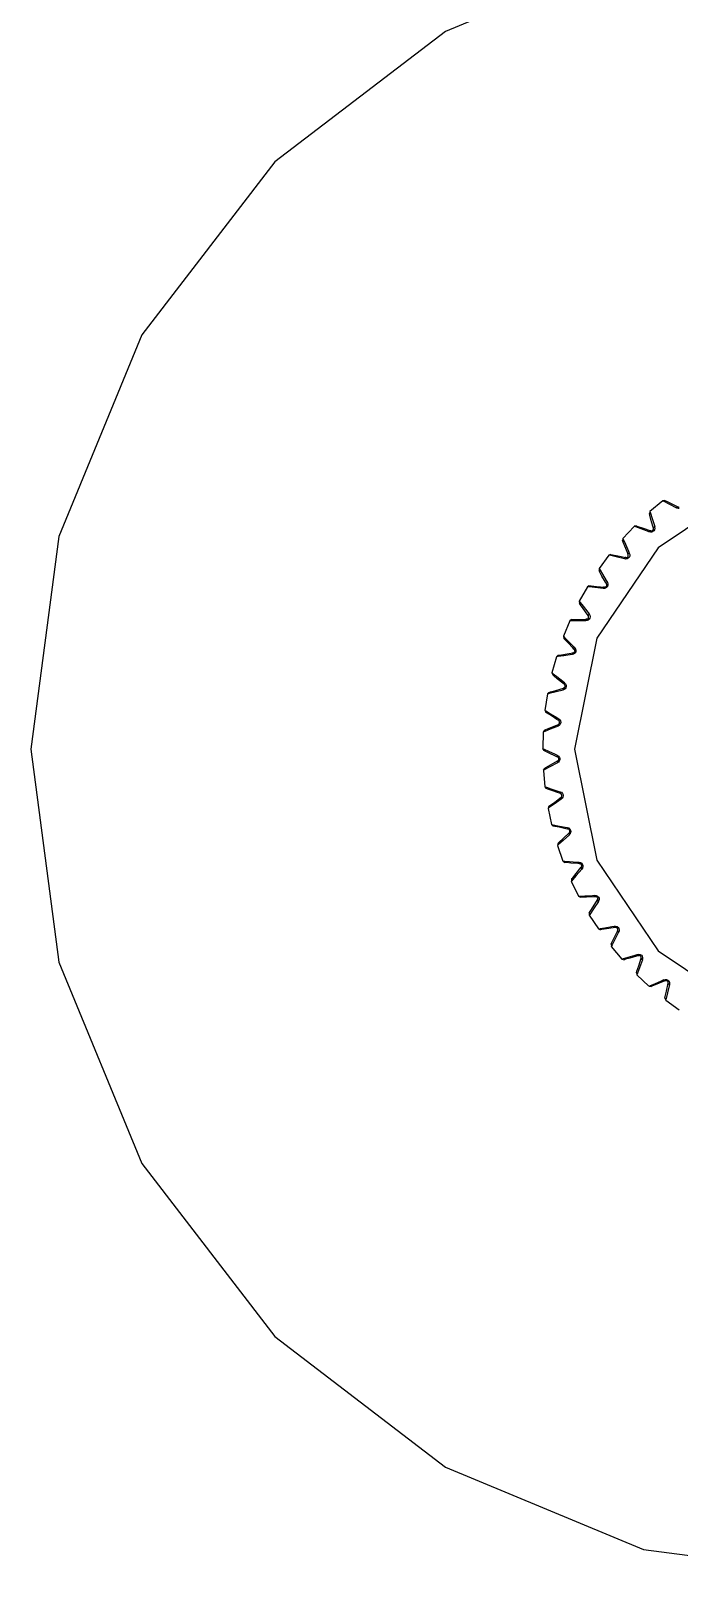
# Model space of a CAD drawing. Extents: x -1 to 1284, y 105 to 936.
# Drawn here: x 319.54 to 325.4, y 217.42 to 231.42 of the extents above; entities that cross this region are included whole.
import ezdxf

# ---------------------------------------------------------------- set-up
doc = ezdxf.new("R2010")
doc.units = 0

msp = doc.modelspace()

# ---------------------------------------------------------------- linework, layer by layer
for p, q in [((325.07812, 232.157379), (323.285005, 231.412183)), ((323.285005, 231.412183), (321.743092, 230.231895)), ((321.743092, 230.231895), (320.539818, 228.666995)), ((320.539818, 228.666995), (319.786212, 226.84248)), ((326.031567, 227.292613), (325.211039, 226.740298)), ((325.252, 227.165), (325.136933, 227.068731)), ((325.256937, 227.162619), (325.251645, 227.165397)), ((325.272, 227.168), (325.251892, 227.165883)), ((325.265933, 227.157989), (325.256937, 227.162619)), ((325.31197, 227.134414), (325.265933, 227.157989)), ((325.272, 227.168), (325.285758, 227.161333)), ((325.285758, 227.161333), (325.329759, 227.140139)), ((325.381, 227.099), (325.31197, 227.134414)), ((325.329759, 227.140139), (325.395825, 227.108323)), ((325.377479, 227.10161), (325.374833, 227.099229)), ((325.380125, 227.103727), (325.377479, 227.10161)), ((325.382771, 227.105579), (325.380125, 227.103727)), ((325.391, 227.09545), (325.380946, 227.099048)), ((325.385417, 227.106902), (325.382771, 227.105579)), ((325.388063, 227.10796), (325.385417, 227.106902)), ((325.390708, 227.108489), (325.388063, 227.10796)), ((325.393354, 227.108529), (325.390708, 227.108489)), ((325.402377, 227.094656), (325.391, 227.09545)), ((325.396, 227.108), (325.393354, 227.108529)), ((325.396, 227.108), (325.400762, 227.106413)), ((325.137, 227.069), (325.131179, 227.049606)), ((325.134927, 227.03575), (325.131223, 227.049508)), ((325.145775, 226.996867), (325.134927, 227.03575)), ((325.137, 227.069), (325.141498, 227.054527)), ((325.141498, 227.054527), (325.153933, 227.013655)), ((325.162708, 226.935944), (325.145775, 226.996867)), ((325.153933, 227.013655), (325.173512, 226.949657)), ((325.173512, 226.949657), (325.179598, 226.929761)), ((319.786212, 226.84248), (319.53501, 224.917)), ((324.891, 226.825), (324.88756, 226.80505)), ((324.893169, 226.791908), (324.887613, 226.805084)), ((324.891, 226.825), (324.897085, 226.811162)), ((324.994, 226.934), (324.891395, 226.824563)), ((324.897085, 226.811162), (324.914283, 226.772089)), ((324.999137, 226.932218), (324.993316, 226.934334)), ((325.013, 226.939), (324.993421, 226.934343)), ((325.008662, 226.928699), (324.999137, 226.932218)), ((325.057213, 226.910839), (325.008662, 226.928699)), ((325.013, 226.939), (325.027552, 226.934052)), ((325.027552, 226.934052), (325.073801, 226.91831)), ((325.13, 226.884), (325.057213, 226.910839)), ((325.073801, 226.91831), (325.143228, 226.894682)), ((325.125479, 226.885811), (325.122833, 226.883165)), ((325.128125, 226.888192), (325.125479, 226.885811)), ((325.130771, 226.890309), (325.128125, 226.888192)), ((325.133417, 226.891897), (325.130771, 226.890309)), ((325.141165, 226.881502), (325.130846, 226.883883)), ((325.136063, 226.893219), (325.133417, 226.891897)), ((325.138708, 226.894013), (325.136063, 226.893219)), ((325.141354, 226.894254), (325.138708, 226.894013)), ((325.152542, 226.882031), (325.141165, 226.881502)), ((325.144, 226.894), (325.141354, 226.894254)), ((325.144, 226.894), (325.149027, 226.892942)), ((325.149027, 226.892942), (325.154583, 226.893471)), ((325.163125, 226.885947), (325.152542, 226.882031)), ((325.154583, 226.893471), (325.15961, 226.895587)), ((325.15961, 226.895587), (325.163315, 226.898445)), ((325.168, 226.917), (325.162708, 226.935944)), ((325.172121, 226.893117), (325.163125, 226.885947)), ((325.163315, 226.899239), (325.16596, 226.903022)), ((325.163315, 226.898445), (325.163315, 226.899239)), ((325.16596, 226.904345), (325.168606, 226.909743)), ((325.16596, 226.903022), (325.16596, 226.904345)), ((325.167815, 226.918588), (325.168, 226.92)), ((325.168, 226.917), (325.167815, 226.918588)), ((325.168, 226.924), (325.170646, 226.925588)), ((325.168, 226.922), (325.168, 226.924)), ((325.168, 226.92), (325.168, 226.922)), ((325.168606, 226.909743), (325.168712, 226.910801)), ((325.168712, 226.910801), (325.168712, 226.916966)), ((325.170646, 226.925588), (325.173292, 226.927175)), ((325.178735, 226.903674), (325.172121, 226.893117)), ((325.173292, 226.927175), (325.175937, 226.928763)), ((325.175937, 226.928763), (325.178583, 226.930085)), ((325.181646, 226.917062), (325.178735, 226.903674)), ((325.179, 226.93), (325.181646, 226.917062)), ((325.211039, 226.740298), (324.65711, 225.920858)), ((324.765, 226.673), (324.676312, 226.551993)), ((324.784, 226.68), (324.76495, 226.673015)), ((324.771375, 226.672094), (324.765554, 226.673417)), ((324.781164, 226.669713), (324.771375, 226.672094)), ((324.831514, 226.657859), (324.781164, 226.669713)), ((324.784, 226.68), (324.799081, 226.676851)), ((324.799081, 226.676851), (324.846891, 226.666797)), ((324.846891, 226.666797), (324.918673, 226.651716)), ((324.908515, 226.754613), (324.893169, 226.791908)), ((324.932592, 226.696177), (324.908515, 226.754613)), ((324.914283, 226.772089), (324.94143, 226.710917)), ((324.94, 226.678), (324.932592, 226.696177)), ((324.94014, 226.671526), (324.937494, 226.677585)), ((324.937521, 226.659514), (324.940167, 226.663615)), ((324.94, 226.684), (324.942646, 226.685852)), ((324.94, 226.683), (324.94, 226.684)), ((324.940132, 226.680588), (324.94, 226.683)), ((324.94, 226.679), (324.940132, 226.680588)), ((324.94, 226.678), (324.94, 226.679)), ((324.940167, 226.670468), (324.94014, 226.671526)), ((324.940167, 226.664938), (324.940167, 226.670468)), ((324.940167, 226.663615), (324.940167, 226.664938)), ((324.94143, 226.710917), (324.949896, 226.69192)), ((324.942646, 226.685852), (324.945292, 226.687704)), ((324.945292, 226.687704), (324.947937, 226.689556)), ((324.947937, 226.689556), (324.950583, 226.691144)), ((324.95344, 226.664727), (324.948148, 226.653456)), ((324.95, 226.691), (324.95344, 226.678353)), ((324.95344, 226.678353), (324.95344, 226.664727)), ((324.682569, 226.519405), (324.67569, 226.53184)), ((324.677, 226.552), (324.684673, 226.539009)), ((324.677, 226.552), (324.677, 226.531786)), ((324.684673, 226.539009), (324.706633, 226.502303)), ((324.907, 226.64), (324.831514, 226.657859)), ((324.903125, 226.645187), (324.903, 226.642)), ((324.903, 226.642), (324.903, 226.64)), ((324.905771, 226.647304), (324.903125, 226.645187)), ((324.908417, 226.649156), (324.905771, 226.647304)), ((324.918779, 226.638004), (324.908196, 226.639062)), ((324.911063, 226.650479), (324.908417, 226.649156)), ((324.913708, 226.651537), (324.911063, 226.650479)), ((324.916354, 226.652066), (324.913708, 226.651537)), ((324.919, 226.652), (324.916354, 226.652066)), ((324.929892, 226.640121), (324.918779, 226.638004)), ((324.919, 226.652), (324.924027, 226.651735)), ((324.924027, 226.651735), (324.929319, 226.652794)), ((324.929319, 226.652794), (324.934081, 226.65544)), ((324.939946, 226.645254), (324.929892, 226.640121)), ((324.934081, 226.65544), (324.937521, 226.65872)), ((324.937521, 226.65872), (324.937521, 226.659514)), ((324.948148, 226.653456), (324.939946, 226.645254)), ((324.57, 226.387), (324.496578, 226.25619)), ((324.588, 226.396), (324.570008, 226.386766)), ((324.576464, 226.386399), (324.570379, 226.387192)), ((324.586519, 226.38534), (324.576464, 226.386399)), ((324.637901, 226.379625), (324.586519, 226.38534)), ((324.588, 226.396), (324.603346, 226.394677)), ((324.603346, 226.394677), (324.652029, 226.39047)), ((324.652029, 226.39047), (324.72508, 226.384147)), ((324.702413, 226.484242), (324.682569, 226.519405)), ((324.733475, 226.429145), (324.702413, 226.484242)), ((324.706633, 226.502303), (324.74095, 226.444847)), ((324.714417, 226.380701), (324.711771, 226.378584)), ((324.717063, 226.382288), (324.714417, 226.380701)), ((324.719708, 226.383346), (324.717063, 226.382288)), ((324.722354, 226.383876), (324.719708, 226.383346)), ((324.725, 226.384), (324.722354, 226.383876)), ((324.725, 226.384), (324.730027, 226.384243)), ((324.730027, 226.384243), (324.735319, 226.386095)), ((324.743, 226.412), (324.733475, 226.429145)), ((324.735319, 226.386095), (324.739817, 226.389297)), ((324.74465, 226.380275), (324.73539, 226.373977)), ((324.739817, 226.389297), (324.742727, 226.392948)), ((324.74095, 226.444847), (324.751533, 226.426987)), ((324.74532, 226.40631), (324.742674, 226.41213)), ((324.742727, 226.393742), (324.745373, 226.398081)), ((324.742727, 226.392948), (324.742727, 226.393742)), ((324.742947, 226.415587), (324.743, 226.417)), ((324.743, 226.414), (324.742947, 226.415587)), ((324.743, 226.421), (324.745646, 226.423117)), ((324.743, 226.419), (324.743, 226.421)), ((324.743, 226.417), (324.743, 226.419)), ((324.743, 226.412), (324.743, 226.414)), ((324.751794, 226.389376), (324.74465, 226.380275)), ((324.745505, 226.405251), (324.74532, 226.40631)), ((324.745373, 226.399669), (324.745505, 226.405251)), ((324.745373, 226.398081), (324.745373, 226.399669)), ((324.745646, 226.423117), (324.748292, 226.425233)), ((324.748292, 226.425233), (324.750937, 226.427085)), ((324.751, 226.427), (324.755762, 226.414856)), ((324.755762, 226.401203), (324.751794, 226.389376)), ((324.755762, 226.414856), (324.755762, 226.401203)), ((324.497, 226.256), (324.50626, 226.244041)), ((324.497, 226.256), (324.499646, 226.235839)), ((324.50626, 226.244041), (324.532454, 226.21024)), ((324.715, 226.371), (324.637901, 226.379625)), ((324.711771, 226.378584), (324.712, 226.376)), ((324.712, 226.376), (324.712, 226.374)), ((324.712, 226.374), (324.712, 226.371)), ((324.724542, 226.370644), (324.713958, 226.370451)), ((324.73539, 226.373977), (324.724542, 226.370644)), ((324.507081, 226.224319), (324.498614, 226.235829)), ((324.530893, 226.191802), (324.507081, 226.224319)), ((324.568358, 226.140849), (324.530893, 226.191802)), ((324.532454, 226.21024), (324.573438, 226.157337)), ((324.58, 226.125), (324.568358, 226.140849)), ((324.573438, 226.157337), (324.586138, 226.140906)), ((324.575054, 226.098175), (324.579023, 226.101879)), ((324.581801, 226.119368), (324.578891, 226.124898)), ((324.579023, 226.101879), (324.581669, 226.105874)), ((324.58, 226.134), (324.582646, 226.136117)), ((324.58, 226.132), (324.58, 226.134)), ((324.580185, 226.129852), (324.58, 226.132)), ((324.58, 226.128), (324.580185, 226.129852)), ((324.58, 226.126), (324.58, 226.128)), ((324.58, 226.125), (324.58, 226.126)), ((324.581669, 226.111166), (324.581801, 226.112754)), ((324.581669, 226.106668), (324.581669, 226.111166)), ((324.581669, 226.105874), (324.581669, 226.106668)), ((324.581801, 226.11831), (324.581801, 226.119368)), ((324.581801, 226.112754), (324.581801, 226.11831)), ((324.582646, 226.136117), (324.585292, 226.138233)), ((324.585292, 226.138233), (324.587937, 226.14035)), ((324.586, 226.141), (324.59235, 226.129517)), ((324.59235, 226.1038), (324.586529, 226.093931)), ((324.59235, 226.129517), (324.594996, 226.116023)), ((324.594996, 226.116023), (324.59235, 226.1038)), ((324.411, 226.079), (324.35385, 225.94029)), ((324.417406, 226.078571), (324.411321, 226.078505)), ((324.428, 226.09), (324.411331, 226.078676)), ((324.427725, 226.078677), (324.417406, 226.078571)), ((324.479424, 226.079206), (324.427725, 226.078677)), ((324.428, 226.09), (324.443346, 226.090529)), ((324.443346, 226.090529), (324.492188, 226.092117)), ((324.557, 226.08), (324.479424, 226.079206)), ((324.492188, 226.092117), (324.565477, 226.094762)), ((324.557063, 226.092619), (324.557, 226.091)), ((324.557, 226.091), (324.557, 226.089)), ((324.557, 226.089), (324.557, 226.086)), ((324.557, 226.086), (324.557, 226.083)), ((324.557, 226.083), (324.557, 226.08)), ((324.559708, 226.093942), (324.557063, 226.092619)), ((324.567744, 226.081945), (324.55716, 226.080358)), ((324.562354, 226.094735), (324.559708, 226.093942)), ((324.565, 226.095), (324.562354, 226.094735)), ((324.565, 226.095), (324.570027, 226.095794)), ((324.578062, 226.086549), (324.567744, 226.081945)), ((324.570027, 226.095794), (324.575054, 226.098175)), ((324.586529, 226.093931), (324.578062, 226.086549)), ((324.354, 225.94), (324.364583, 225.929231)), ((324.354, 225.94), (324.357969, 225.920156)), ((324.367519, 225.909781), (324.357729, 225.920179)), ((324.364583, 225.929231), (324.394613, 225.898828)), ((324.395168, 225.88038), (324.367519, 225.909781)), ((324.394613, 225.898828), (324.441683, 225.851248)), ((324.438506, 225.834314), (324.395168, 225.88038)), ((324.452, 225.82), (324.438506, 225.834314)), ((324.441683, 225.851248), (324.456235, 225.836458)), ((324.451947, 225.824852), (324.452, 225.827)), ((324.452, 225.823), (324.451947, 225.824852)), ((324.452, 225.832), (324.454646, 225.834381)), ((324.452, 225.829), (324.452, 225.832)), ((324.452, 225.827), (324.452, 225.829)), ((324.452, 225.821), (324.452, 225.823)), ((324.452, 225.82), (324.452, 225.821)), ((324.65711, 225.920858), (324.45265, 224.917)), ((324.456584, 225.815485), (324.453144, 225.820644)), ((324.454646, 225.834381), (324.457292, 225.836763)), ((324.456, 225.837), (324.463673, 225.826364)), ((324.463673, 225.826364), (324.467377, 225.813214)), ((324.29, 225.754), (324.250022, 225.609413)), ((324.305, 225.767), (324.289654, 225.753744)), ((324.295755, 225.754876), (324.28967, 225.754082)), ((324.30581, 225.756199), (324.295755, 225.754876)), ((324.305, 225.767), (324.320081, 225.769381)), ((324.357086, 225.762946), (324.30581, 225.756199)), ((324.320081, 225.769381), (324.368341, 225.776948)), ((324.434, 225.773), (324.357086, 225.762946)), ((324.368341, 225.776948), (324.44081, 225.788299)), ((324.445417, 225.776093), (324.435098, 225.773341)), ((324.438354, 225.788471), (324.435708, 225.787413)), ((324.435708, 225.787413), (324.436, 225.785)), ((324.436, 225.776), (324.435947, 225.772984)), ((324.436, 225.785), (324.436, 225.784)), ((324.436, 225.784), (324.436, 225.781)), ((324.436, 225.781), (324.436, 225.779)), ((324.436, 225.779), (324.436, 225.776)), ((324.441, 225.789), (324.438354, 225.788471)), ((324.441, 225.789), (324.445762, 225.790323)), ((324.455206, 225.781914), (324.445417, 225.776093)), ((324.445762, 225.790323), (324.45026, 225.793286)), ((324.45026, 225.793286), (324.453965, 225.797467)), ((324.453965, 225.797467), (324.45661, 225.801726)), ((324.462615, 225.790248), (324.455206, 225.781914)), ((324.456584, 225.814426), (324.456584, 225.815485)), ((324.456584, 225.808976), (324.456584, 225.814426)), ((324.45661, 225.807389), (324.456584, 225.808976)), ((324.45661, 225.802785), (324.45661, 225.807389)), ((324.45661, 225.801726), (324.45661, 225.802785)), ((324.467377, 225.800779), (324.462615, 225.790248)), ((324.467377, 225.813214), (324.467377, 225.800779)), ((324.25, 225.61), (324.261906, 225.600607)), ((324.25, 225.61), (324.25635, 225.590765)), ((324.267359, 225.580952), (324.256511, 225.590106)), ((324.261906, 225.600607), (324.295376, 225.574043)), ((324.298368, 225.555102), (324.267359, 225.580952)), ((324.295376, 225.574043), (324.347816, 225.532485)), ((324.346919, 225.514594), (324.298368, 225.555102)), ((324.209, 225.417), (324.186775, 225.268648)), ((324.214983, 225.418207), (324.209162, 225.41662)), ((324.223, 225.432), (324.209506, 225.416998)), ((324.224773, 225.420853), (324.214983, 225.418207)), ((324.223, 225.432), (324.237817, 225.43618)), ((324.274858, 225.433738), (324.224773, 225.420853)), ((324.237817, 225.43618), (324.284833, 225.449515)), ((324.35, 225.453), (324.274858, 225.433738)), ((324.284833, 225.449515), (324.355371, 225.469518)), ((324.362, 225.502), (324.346919, 225.514594)), ((324.347816, 225.532485), (324.36422, 225.519573)), ((324.359238, 225.45714), (324.349448, 225.453172)), ((324.352, 225.462), (324.351735, 225.459354)), ((324.351735, 225.459354), (324.351788, 225.456497)), ((324.351788, 225.456497), (324.352, 225.453)), ((324.352354, 225.469206), (324.352, 225.468)), ((324.352, 225.468), (324.352, 225.466)), ((324.352, 225.466), (324.352, 225.464)), ((324.352, 225.464), (324.352, 225.462)), ((324.355, 225.47), (324.352354, 225.469206)), ((324.355, 225.47), (324.359762, 225.472117)), ((324.368233, 225.464099), (324.359238, 225.45714)), ((324.359762, 225.472117), (324.363996, 225.475609)), ((324.362, 225.517), (324.364646, 225.519646)), ((324.362, 225.514), (324.362, 225.517)), ((324.362, 225.511), (324.362, 225.514)), ((324.362106, 225.509117), (324.362, 225.511)), ((324.362, 225.507), (324.362106, 225.509117)), ((324.362, 225.505), (324.362, 225.507)), ((324.362, 225.504), (324.362, 225.505)), ((324.362, 225.502), (324.362, 225.504)), ((324.367171, 225.498019), (324.363202, 225.502729)), ((324.363996, 225.475609), (324.367171, 225.480186)), ((324.364, 225.519), (324.372731, 225.509343)), ((324.367171, 225.497226), (324.367171, 225.498019)), ((324.369817, 225.49196), (324.367171, 225.497226)), ((324.367171, 225.480186), (324.369817, 225.484658)), ((324.374583, 225.47328), (324.368233, 225.464099)), ((324.370055, 225.490373), (324.369817, 225.49196)), ((324.369817, 225.484658), (324.369975, 225.485716)), ((324.369975, 225.485716), (324.370055, 225.490373)), ((324.372731, 225.509343), (324.378023, 225.496749)), ((324.378023, 225.484287), (324.374583, 225.47328)), ((324.378023, 225.496749), (324.378023, 225.484287)), ((324.187, 225.269), (324.199965, 225.261089)), ((324.187, 225.269), (324.195467, 225.250664)), ((324.199965, 225.261089), (324.236398, 225.238758)), ((324.207601, 225.242982), (324.195695, 225.250734)), ((324.241494, 225.221048), (324.207601, 225.242982)), ((324.305, 225.126), (324.232716, 225.097822)), ((324.236398, 225.238758), (324.293468, 225.203823)), ((324.240319, 225.113818), (324.307947, 225.142173)), ((324.294596, 225.186689), (324.241494, 225.221048)), ((324.293468, 225.203823), (324.311195, 225.192975)), ((324.311, 225.176), (324.294596, 225.186689)), ((324.305, 225.137), (324.304762, 225.134619)), ((324.304762, 225.134619), (324.304815, 225.131973)), ((324.304815, 225.131973), (324.305, 225.129)), ((324.314175, 225.13114), (324.304915, 225.126008)), ((324.305354, 225.141206), (324.305, 225.14)), ((324.305, 225.14), (324.305, 225.139)), ((324.305, 225.139), (324.305, 225.137)), ((324.305, 225.129), (324.305, 225.126)), ((324.308, 225.142), (324.305354, 225.141206)), ((324.308, 225.142), (324.312233, 225.144646)), ((324.310841, 225.182117), (324.311026, 225.184498)), ((324.311, 225.18), (324.310841, 225.182117)), ((324.311, 225.193), (324.32079, 225.18448)), ((324.311, 225.19), (324.311, 225.193)), ((324.311, 225.187), (324.311, 225.19)), ((324.311026, 225.184498), (324.311, 225.187)), ((324.311, 225.178), (324.311, 225.18)), ((324.311, 225.177), (324.311, 225.178)), ((324.311, 225.176), (324.311, 225.177)), ((324.31599, 225.171184), (324.311492, 225.175364)), ((324.312233, 225.144646), (324.315937, 225.148615)), ((324.322377, 225.139131), (324.314175, 225.13114)), ((324.315937, 225.148615), (324.318583, 225.153509)), ((324.31599, 225.17039), (324.31599, 225.171184)), ((324.318636, 225.165389), (324.31599, 225.17039)), ((324.318583, 225.158113), (324.318636, 225.159171)), ((324.318583, 225.153509), (324.318583, 225.158113)), ((324.318636, 225.163802), (324.318636, 225.165389)), ((324.318636, 225.159171), (324.318636, 225.163802)), ((324.32079, 225.18448), (324.327669, 225.172627)), ((324.327669, 225.149), (324.322377, 225.139131)), ((324.327669, 225.172627), (324.330315, 225.160324)), ((324.330315, 225.160324), (324.327669, 225.149)), ((324.17, 225.073), (324.165767, 224.923042)), ((324.181, 225.089), (324.169358, 225.072464)), ((324.17501, 225.075279), (324.169454, 225.073163)), ((324.184535, 225.078984), (324.17501, 225.075279)), ((324.181, 225.089), (324.195288, 225.094927)), ((324.232716, 225.097822), (324.184535, 225.078984)), ((324.195288, 225.094927), (324.240319, 225.113818)), ((319.53501, 224.917), (319.786212, 222.99152)), ((324.165, 224.923), (324.178758, 224.916703)), ((324.165, 224.923), (324.175583, 224.905829)), ((324.18914, 224.899007), (324.17644, 224.905251)), ((324.178758, 224.916703), (324.217626, 224.898923)), ((324.225414, 224.881333), (324.18914, 224.899007)), ((324.217626, 224.898923), (324.27848, 224.871121)), ((324.282273, 224.853625), (324.225414, 224.881333)), ((324.27848, 224.871121), (324.29753, 224.862495)), ((324.3, 224.845), (324.282273, 224.853625)), ((324.298, 224.862), (324.308848, 224.85475)), ((324.299894, 224.853381), (324.300132, 224.856027)), ((324.3, 224.851), (324.299894, 224.853381)), ((324.3, 224.859), (324.3, 224.862)), ((324.300132, 224.856027), (324.3, 224.859)), ((324.3, 224.849), (324.3, 224.851)), ((324.3, 224.847), (324.3, 224.849)), ((324.3, 224.846), (324.3, 224.847)), ((324.3, 224.845), (324.3, 224.846)), ((324.307535, 224.841686), (324.302508, 224.845285)), ((324.307535, 224.840892), (324.307535, 224.841686)), ((324.31071, 224.836236), (324.307535, 224.840892)), ((324.308848, 224.85475), (324.31705, 224.843797)), ((324.31705, 224.843797), (324.32049, 224.831838)), ((324.45265, 224.917), (324.65711, 223.913142)), ((324.181, 224.744), (324.171475, 224.726194)), ((324.177101, 224.728997), (324.17181, 224.726113)), ((324.172, 224.726), (324.185758, 224.576627)), ((324.186097, 224.733812), (324.177101, 224.728997)), ((324.181, 224.744), (324.194229, 224.75162)), ((324.231658, 224.758313), (324.186097, 224.733812)), ((324.194229, 224.75162), (324.236668, 224.775803)), ((324.3, 224.795), (324.231658, 224.758313)), ((324.236668, 224.775803), (324.30038, 224.812106)), ((324.309377, 224.800987), (324.300646, 224.794769)), ((324.301, 224.812), (324.304969, 224.815069)), ((324.301, 224.812), (324.301, 224.811)), ((324.301, 224.811), (324.301, 224.81)), ((324.301, 224.81), (324.301, 224.808)), ((324.301, 224.808), (324.301, 224.806)), ((324.301, 224.806), (324.301053, 224.803619)), ((324.301053, 224.803619), (324.301, 224.801)), ((324.301, 224.801), (324.301, 224.798)), ((324.301, 224.798), (324.301, 224.795)), ((324.304969, 224.815069), (324.308144, 224.819461)), ((324.308144, 224.819461), (324.31079, 224.824621)), ((324.316521, 224.809904), (324.309377, 224.800987)), ((324.31071, 224.834913), (324.31071, 224.836236)), ((324.31071, 224.830362), (324.31071, 224.834913)), ((324.31079, 224.829304), (324.31071, 224.830362)), ((324.31079, 224.824621), (324.31079, 224.829304)), ((324.32049, 224.820355), (324.316521, 224.809904)), ((324.32049, 224.831838), (324.32049, 224.820355)), ((324.185, 224.577), (324.199288, 224.572396)), ((324.185, 224.577), (324.1977, 224.561257)), ((324.211583, 224.556269), (324.19809, 224.560926)), ((324.199288, 224.572396), (324.240007, 224.559432)), ((324.24971, 224.543093), (324.211583, 224.556269)), ((324.270579, 224.421341), (324.228299, 224.391533)), ((324.235435, 224.410155), (324.274673, 224.439277)), ((324.240007, 224.559432), (324.303771, 224.539165)), ((324.309479, 224.522429), (324.24971, 224.543093)), ((324.334, 224.466), (324.270579, 224.421341)), ((324.274673, 224.439277), (324.333543, 224.482997)), ((324.303771, 224.539165), (324.323615, 224.532867)), ((324.328, 224.516), (324.309479, 224.522429)), ((324.324, 224.533), (324.335642, 224.527126)), ((324.325354, 224.516794), (324.326, 224.518)), ((324.328, 224.516), (324.325354, 224.516794)), ((324.325921, 224.526646), (324.326106, 224.529503)), ((324.326, 224.524), (324.325921, 224.526646)), ((324.326106, 224.529503), (324.326, 224.533)), ((324.326, 224.522), (324.326, 224.524)), ((324.326, 224.52), (324.326, 224.522)), ((324.326, 224.518), (324.326, 224.52)), ((324.332577, 224.513136), (324.32702, 224.516099)), ((324.332577, 224.512342), (324.332577, 224.513136)), ((324.336281, 224.508082), (324.332577, 224.512342)), ((324.333, 224.479), (324.332974, 224.476883)), ((324.332974, 224.476883), (324.333, 224.474)), ((324.333, 224.483), (324.336704, 224.486519)), ((324.333, 224.483), (324.333, 224.482)), ((324.333, 224.482), (324.333, 224.481)), ((324.333, 224.481), (324.333, 224.479)), ((324.333, 224.474), (324.333, 224.472)), ((324.333, 224.472), (324.333, 224.469)), ((324.333, 224.469), (324.335646, 224.466301)), ((324.341727, 224.47376), (324.33379, 224.466537)), ((324.335642, 224.527126), (324.345167, 224.517231)), ((324.336281, 224.50676), (324.336281, 224.508082)), ((324.338927, 224.502394), (324.336281, 224.50676)), ((324.336704, 224.486519), (324.33935, 224.491281)), ((324.339138, 224.501336), (324.338927, 224.502394)), ((324.33935, 224.496626), (324.339138, 224.501336)), ((324.33935, 224.491281), (324.33935, 224.496626)), ((324.347548, 224.48347), (324.341727, 224.47376)), ((324.345167, 224.517231), (324.350194, 224.505774)), ((324.350194, 224.494318), (324.347548, 224.48347)), ((324.350194, 224.505774), (324.350194, 224.494318)), ((324.215, 224.382), (324.246776, 224.235387)), ((324.220097, 224.385659), (324.21507, 224.38214)), ((324.223, 224.401), (324.215592, 224.382162)), ((324.228299, 224.391533), (324.220097, 224.385659)), ((324.223, 224.401), (324.235435, 224.410155)), ((324.247, 224.236), (324.261817, 224.233169)), ((324.247, 224.236), (324.261552, 224.221898)), ((324.275377, 224.218929), (324.261354, 224.221919)), ((324.261817, 224.233169), (324.303806, 224.225205)), ((324.314852, 224.210436), (324.275377, 224.218929)), ((324.303806, 224.225205), (324.369555, 224.21277)), ((324.376685, 224.197127), (324.314852, 224.210436)), ((324.408, 224.144), (324.3504, 224.09202)), ((324.35154, 224.110222), (324.404721, 224.160718)), ((324.369555, 224.21277), (324.389928, 224.208907)), ((324.396, 224.193), (324.376685, 224.197127)), ((324.39, 224.209), (324.402171, 224.204555)), ((324.390708, 224.194587), (324.391, 224.196)), ((324.393354, 224.193529), (324.390708, 224.194587)), ((324.390868, 224.205858), (324.391, 224.208874)), ((324.391, 224.203), (324.390868, 224.205858)), ((324.391, 224.2), (324.391, 224.203)), ((324.391, 224.198), (324.391, 224.2)), ((324.391, 224.196), (324.391, 224.198)), ((324.396, 224.193), (324.393354, 224.193529)), ((324.404206, 224.190951), (324.398385, 224.193332)), ((324.402171, 224.204555), (324.412754, 224.195877)), ((324.404206, 224.190422), (324.404206, 224.190951)), ((324.408175, 224.186612), (324.404206, 224.190422)), ((324.405, 224.158), (324.404841, 224.156148)), ((324.404841, 224.156148), (324.405079, 224.154031)), ((324.405, 224.161), (324.408175, 224.164942)), ((324.405, 224.161), (324.405, 224.159)), ((324.405, 224.159), (324.405, 224.158)), ((324.405079, 224.154031), (324.405, 224.151)), ((324.405, 224.151), (324.405, 224.149)), ((324.405, 224.149), (324.407646, 224.146354)), ((324.414342, 224.152326), (324.407462, 224.144204)), ((324.407646, 224.146354), (324.410292, 224.143973)), ((324.408175, 224.185289), (324.408175, 224.186612)), ((324.410821, 224.181135), (324.408175, 224.185289)), ((324.408175, 224.164942), (324.410821, 224.169996)), ((324.410821, 224.180076), (324.410821, 224.181135)), ((324.410821, 224.175446), (324.410821, 224.180076)), ((324.410821, 224.169996), (324.410821, 224.175446)), ((324.412754, 224.195877), (324.419104, 224.185082)), ((324.419104, 224.162671), (324.414342, 224.152326)), ((324.419104, 224.185082), (324.42175, 224.173784)), ((324.42175, 224.173784), (324.419104, 224.162671)), ((324.304389, 224.05051), (324.299891, 224.046435)), ((324.305, 224.066), (324.299973, 224.046421)), ((324.3, 224.046), (324.349212, 223.904284)), ((324.312062, 224.057336), (324.304389, 224.05051)), ((324.305, 224.066), (324.316113, 224.076583)), ((324.3504, 224.09202), (324.312062, 224.057336)), ((324.316113, 224.076583), (324.35154, 224.110222)), ((324.35, 223.905), (324.365081, 223.903942)), ((324.35, 223.905), (324.36614, 223.89275)), ((324.365081, 223.903942), (324.407706, 223.901084)), ((324.380234, 223.891271), (324.365946, 223.892594)), ((324.420424, 223.887594), (324.380234, 223.891271)), ((324.407706, 223.901084), (324.474486, 223.896666)), ((324.483421, 223.881852), (324.420424, 223.887594)), ((324.474486, 223.896666), (324.495124, 223.895343)), ((324.503, 223.88), (324.483421, 223.881852)), ((324.495, 223.895), (324.5077, 223.89209)), ((324.497, 223.892), (324.496762, 223.895016)), ((324.497, 223.889), (324.497, 223.892)), ((324.497, 223.886), (324.497, 223.889)), ((324.497, 223.884), (324.497, 223.886)), ((324.497, 223.883), (324.497, 223.884)), ((324.497708, 223.881323), (324.497, 223.883)), ((324.500354, 223.880529), (324.497708, 223.881323)), ((324.503, 223.88), (324.500354, 223.880529)), ((324.511423, 223.878078), (324.505337, 223.879665)), ((324.5077, 223.89209), (324.519077, 223.884734)), ((324.511423, 223.877548), (324.511423, 223.878078)), ((324.515921, 223.874268), (324.511423, 223.877548)), ((324.515921, 223.873209), (324.515921, 223.874268)), ((324.518566, 223.869346), (324.515921, 223.873209)), ((324.518566, 223.868553), (324.518566, 223.869346)), ((324.521212, 223.864028), (324.518566, 223.868553)), ((324.519077, 223.884734), (324.526485, 223.874786)), ((324.521292, 223.858551), (324.521212, 223.864028)), ((324.526485, 223.874786), (324.529925, 223.863832)), ((324.529925, 223.863832), (324.529872, 223.85264)), ((324.65711, 223.913142), (325.211039, 223.093702)), ((324.425, 223.723), (324.490934, 223.588251)), ((324.428, 223.743), (324.425354, 223.722945)), ((324.429587, 223.727701), (324.425618, 223.723097)), ((324.428, 223.743), (324.43779, 223.754853)), ((324.436201, 223.735401), (324.429587, 223.727701)), ((324.470094, 223.774456), (324.436201, 223.735401)), ((324.43779, 223.754853), (324.468905, 223.792517)), ((324.468905, 223.792517), (324.515603, 223.849053)), ((324.521, 223.833), (324.470094, 223.774456)), ((324.516, 223.849), (324.518646, 223.853286)), ((324.516, 223.849), (324.516, 223.848)), ((324.516, 223.848), (324.516, 223.846)), ((324.516, 223.846), (324.516079, 223.844148)), ((324.516079, 223.844148), (324.516, 223.842)), ((324.516, 223.842), (324.516, 223.84)), ((324.516, 223.84), (324.516, 223.838)), ((324.516, 223.838), (324.518646, 223.835619)), ((324.518646, 223.853286), (324.521292, 223.858551)), ((324.518646, 223.835619), (324.521292, 223.833237)), ((324.526433, 223.841819), (324.520612, 223.832929)), ((324.529872, 223.85264), (324.526433, 223.841819)), ((324.491, 223.588), (324.506081, 223.588794)), ((324.491, 223.588), (324.508463, 223.577787)), ((324.506081, 223.588794), (324.548758, 223.591175)), ((324.548758, 223.591175), (324.615566, 223.594853)), ((324.626421, 223.581471), (324.563212, 223.579619)), ((324.615566, 223.594853), (324.636468, 223.595911)), ((324.646, 223.582), (324.626421, 223.581471)), ((324.635417, 223.585918), (324.636, 223.588)), ((324.638063, 223.584331), (324.635417, 223.585918)), ((324.636, 223.593), (324.636, 223.596)), ((324.636, 223.591), (324.636, 223.593)), ((324.636, 223.588), (324.636, 223.591)), ((324.637, 223.596), (324.649965, 223.594677)), ((324.640708, 223.583008), (324.638063, 223.584331)), ((324.643354, 223.582214), (324.640708, 223.583008)), ((324.646, 223.582), (324.643354, 223.582214)), ((324.655327, 223.581099), (324.649242, 223.581892)), ((324.649965, 223.594677), (324.662135, 223.58875)), ((324.655327, 223.580834), (324.655327, 223.581099)), ((324.66009, 223.578135), (324.655327, 223.580834)), ((324.662135, 223.58875), (324.670867, 223.579781)), ((324.670867, 223.579781), (324.675629, 223.56933)), ((324.522863, 223.578296), (324.508576, 223.577767)), ((324.563212, 223.579619), (324.522863, 223.578296)), ((324.588, 223.437), (324.596202, 223.449938)), ((324.596202, 223.449938), (324.62266, 223.491076)), ((324.626529, 223.473749), (324.597584, 223.430892)), ((324.62266, 223.491076), (324.662189, 223.552829)), ((324.67, 223.538), (324.626529, 223.473749)), ((324.66009, 223.577077), (324.66009, 223.578135)), ((324.663, 223.573558), (324.66009, 223.577077)), ((324.662841, 223.550412), (324.662, 223.548)), ((324.662, 223.548), (324.662, 223.546)), ((324.662, 223.546), (324.662, 223.544)), ((324.662, 223.544), (324.664646, 223.541883)), ((324.663, 223.552), (324.662841, 223.550412)), ((324.663, 223.572764), (324.663, 223.573558)), ((324.665646, 223.568452), (324.663, 223.572764)), ((324.663, 223.553), (324.665646, 223.557577)), ((324.663, 223.553), (324.663, 223.552)), ((324.664646, 223.541883), (324.667292, 223.539767)), ((324.665646, 223.563001), (324.665646, 223.568452)), ((324.665646, 223.557577), (324.665646, 223.563001)), ((324.667292, 223.539767), (324.669937, 223.53765)), ((324.672983, 223.547052), (324.668221, 223.537527)), ((324.675629, 223.558218), (324.672983, 223.547052)), ((324.675629, 223.56933), (324.675629, 223.558218)), ((324.588, 223.437), (324.587788, 223.416786)), ((324.588, 223.417), (324.669703, 223.29118)), ((324.591763, 223.422451), (324.588323, 223.417398)), ((324.597584, 223.430892), (324.591763, 223.422451)), ((324.684817, 223.293646), (324.726885, 223.301081)), ((324.726885, 223.301081), (324.792767, 223.312775)), ((324.804685, 223.301037), (324.742164, 223.291538)), ((324.792767, 223.312775), (324.813139, 223.316426)), ((324.824, 223.304), (324.804685, 223.301037)), ((324.810771, 223.309048), (324.811, 223.311)), ((324.813417, 223.307196), (324.810771, 223.309048)), ((324.811, 223.314), (324.811, 223.317)), ((324.811, 223.311), (324.811, 223.314)), ((324.813, 223.317), (324.825965, 223.317209)), ((324.816063, 223.305609), (324.813417, 223.307196)), ((324.818708, 223.30455), (324.816063, 223.305609)), ((324.821354, 223.304021), (324.818708, 223.30455)), ((324.824, 223.304), (324.821354, 223.304021)), ((324.825965, 223.317209), (324.838929, 223.312817)), ((324.833073, 223.303731), (324.826723, 223.303823)), ((324.833073, 223.303511), (324.833073, 223.303731)), ((324.8381, 223.301395), (324.833073, 223.303511)), ((324.8381, 223.300601), (324.8381, 223.301395)), ((324.841539, 223.297452), (324.8381, 223.300601)), ((324.838929, 223.312817), (324.848719, 223.304959)), ((324.848719, 223.304959), (324.854804, 223.295169)), ((324.67, 223.291), (324.684817, 223.293646)), ((324.67, 223.291), (324.688521, 223.282957)), ((324.702265, 223.285479), (324.688242, 223.283363)), ((324.742164, 223.291538), (324.702265, 223.285479)), ((324.785, 223.153), (324.791615, 223.166838)), ((324.791615, 223.166838), (324.812781, 223.210851)), ((324.817572, 223.193976), (324.794024, 223.147941)), ((324.812781, 223.210851), (324.844584, 223.276923)), ((324.853, 223.263), (324.817572, 223.193976)), ((324.841539, 223.296659), (324.841539, 223.297452)), ((324.844185, 223.29261), (324.841539, 223.296659)), ((324.844, 223.277), (324.846646, 223.281815)), ((324.844, 223.277), (324.844, 223.275)), ((324.844, 223.275), (324.844026, 223.273413)), ((324.844026, 223.273413), (324.844, 223.272)), ((324.844, 223.272), (324.844, 223.27)), ((324.844, 223.27), (324.846646, 223.268148)), ((324.846831, 223.287292), (324.844185, 223.29261)), ((324.846646, 223.281815), (324.846831, 223.287292)), ((324.846646, 223.268148), (324.849292, 223.266296)), ((324.849292, 223.266296), (324.851937, 223.264444)), ((324.851937, 223.264444), (324.854583, 223.262592)), ((324.85745, 223.272944), (324.853746, 223.26289)), ((324.854804, 223.295169), (324.85745, 223.284295)), ((324.85745, 223.284295), (324.85745, 223.272944)), ((324.785, 223.153), (324.787646, 223.132892)), ((324.789262, 223.138866), (324.786616, 223.133442)), ((324.787, 223.133), (324.883255, 223.017946)), ((324.794024, 223.147941), (324.789262, 223.138866)), ((324.883, 223.018), (324.897552, 223.022392)), ((324.897552, 223.022392), (324.93843, 223.034854)), ((324.955043, 223.026775), (324.916149, 223.015954)), ((324.93843, 223.034854), (325.002406, 223.054407)), ((325.01595, 223.043735), (324.955043, 223.026775)), ((325.002406, 223.054407), (325.02225, 223.060492)), ((325.035, 223.049), (325.01595, 223.043735)), ((325.016479, 223.057562), (325.016, 223.06)), ((325.019125, 223.055181), (325.016479, 223.057562)), ((325.021771, 223.053064), (325.019125, 223.055181)), ((325.024417, 223.051212), (325.021771, 223.053064)), ((325.022, 223.06), (325.034965, 223.061852)), ((325.027063, 223.049889), (325.024417, 223.051212)), ((325.029708, 223.049095), (325.027063, 223.049889)), ((325.032354, 223.048831), (325.029708, 223.049095)), ((325.035, 223.049), (325.032354, 223.048831)), ((325.034637, 222.955799), (325.058185, 223.025223)), ((325.040802, 223.049963), (325.034717, 223.049434)), ((325.034965, 223.061852), (325.048458, 223.059047)), ((325.040802, 223.049871), (325.040802, 223.049963)), ((325.046094, 223.048283), (325.040802, 223.049871)), ((325.04874, 223.047754), (325.046094, 223.048283)), ((325.048458, 223.059047), (325.059042, 223.052406)), ((325.052444, 223.045055), (325.04874, 223.047754)), ((325.052444, 223.044262), (325.052444, 223.045055)), ((325.055354, 223.040531), (325.052444, 223.044262)), ((325.058, 223.035425), (325.055354, 223.040531)), ((325.058, 223.025), (325.057762, 223.023413)), ((325.057762, 223.023413), (325.058, 223.021825)), ((325.058, 223.029974), (325.058, 223.035425)), ((325.058, 223.025), (325.058, 223.029974)), ((325.058, 223.021825), (325.058, 223.02)), ((325.058, 223.02), (325.058, 223.018)), ((325.059042, 223.052406), (325.066185, 223.043411)), ((325.066185, 223.043411), (325.070154, 223.032933)), ((325.070154, 223.021583), (325.067508, 223.011184)), ((325.070154, 223.032933), (325.070154, 223.021583)), ((325.211039, 223.093702), (326.031567, 222.541387)), ((319.786212, 222.99152), (320.539818, 221.167005)), ((324.883, 223.018), (324.902315, 223.012259)), ((324.916149, 223.015954), (324.902391, 223.012117)), ((325.014, 222.895), (325.019027, 222.909552)), ((325.014, 222.895), (325.018498, 222.875315)), ((325.020005, 222.881121), (325.017359, 222.875406)), ((325.019027, 222.909552), (325.034637, 222.955799)), ((325.023444, 222.890673), (325.020005, 222.881121)), ((325.041171, 222.939211), (325.023444, 222.890673)), ((325.068, 223.012), (325.041171, 222.939211)), ((325.058, 223.018), (325.060646, 223.016148)), ((325.060646, 223.016148), (325.063292, 223.01456)), ((325.063292, 223.01456), (325.065937, 223.012973)), ((325.065937, 223.012973), (325.068583, 223.01165)), ((325.018, 222.875), (325.127458, 222.772387)), ((325.128, 222.772), (325.141758, 222.778112)), ((325.128, 222.772), (325.147844, 222.76864)), ((325.141758, 222.778112), (325.180837, 222.795389)), ((325.161018, 222.774878), (325.147789, 222.769427)), ((325.198297, 222.790303), (325.161018, 222.774878)), ((325.180837, 222.795389), (325.242009, 222.822514)), ((325.256744, 222.814486), (325.198297, 222.790303)), ((325.242009, 222.822514), (325.261059, 222.830954)), ((325.256479, 222.829276), (325.253833, 222.831922)), ((325.259125, 222.826895), (325.256479, 222.829276)), ((325.275, 222.822), (325.256744, 222.814486)), ((325.261771, 222.825043), (325.259125, 222.826895)), ((325.261, 222.831), (325.2737, 222.834334)), ((325.264417, 222.823455), (325.261771, 222.825043)), ((325.267063, 222.822397), (325.264417, 222.823455)), ((325.269708, 222.821868), (325.267063, 222.822397)), ((325.272354, 222.821735), (325.269708, 222.821868)), ((325.275, 222.822), (325.272354, 222.821735)), ((325.2737, 222.834334), (325.287458, 222.833275)), ((325.282008, 222.822508), (325.275923, 222.821185)), ((325.287565, 222.821749), (325.282008, 222.822542)), ((325.282008, 222.822542), (325.282008, 222.822508)), ((325.285229, 222.728836), (325.30031, 222.800601)), ((325.287458, 222.833275), (325.298835, 222.827957)), ((325.29021, 222.82122), (325.287565, 222.821749)), ((325.294179, 222.819103), (325.29021, 222.82122)), ((325.312, 222.788), (325.294008, 222.712507)), ((325.294179, 222.818574), (325.294179, 222.819103)), ((325.297354, 222.815214), (325.294179, 222.818574)), ((325.3, 222.810398), (325.297354, 222.815214)), ((325.298835, 222.827957), (325.307037, 222.819888)), ((325.3, 222.8), (325.299921, 222.798413)), ((325.299921, 222.798413), (325.3, 222.797)), ((325.3, 222.805027), (325.3, 222.810398)), ((325.3, 222.8), (325.3, 222.805027)), ((325.3, 222.797), (325.3, 222.796)), ((325.3, 222.796), (325.302646, 222.794412)), ((325.302646, 222.794412), (325.305292, 222.792825)), ((325.305292, 222.792825), (325.307937, 222.791502)), ((325.307037, 222.819888), (325.312065, 222.809939)), ((325.307937, 222.791502), (325.310583, 222.790179)), ((325.310583, 222.790179), (325.313494, 222.789121)), ((325.312065, 222.809939), (325.31471, 222.798747)), ((325.31471, 222.798747), (325.31471, 222.788137)), ((325.272, 222.666), (325.275175, 222.681028)), ((325.272, 222.666), (325.278879, 222.647003)), ((325.275175, 222.681028), (325.285229, 222.728836)), ((325.279456, 222.652248), (325.276811, 222.646321)), ((325.279, 222.647), (325.399994, 222.558328)), ((325.282102, 222.66217), (325.279456, 222.652248)), ((325.294008, 222.712507), (325.282102, 222.66217)), ((320.539818, 221.167005), (321.743092, 219.602105)), ((321.743092, 219.602105), (323.285005, 218.421818)), ((323.285005, 218.421818), (325.07812, 217.676626)), ((325.07812, 217.676626), (327.035, 217.41701))]:
    msp.add_line(p, q)

doc.saveas('drawing.dxf')
